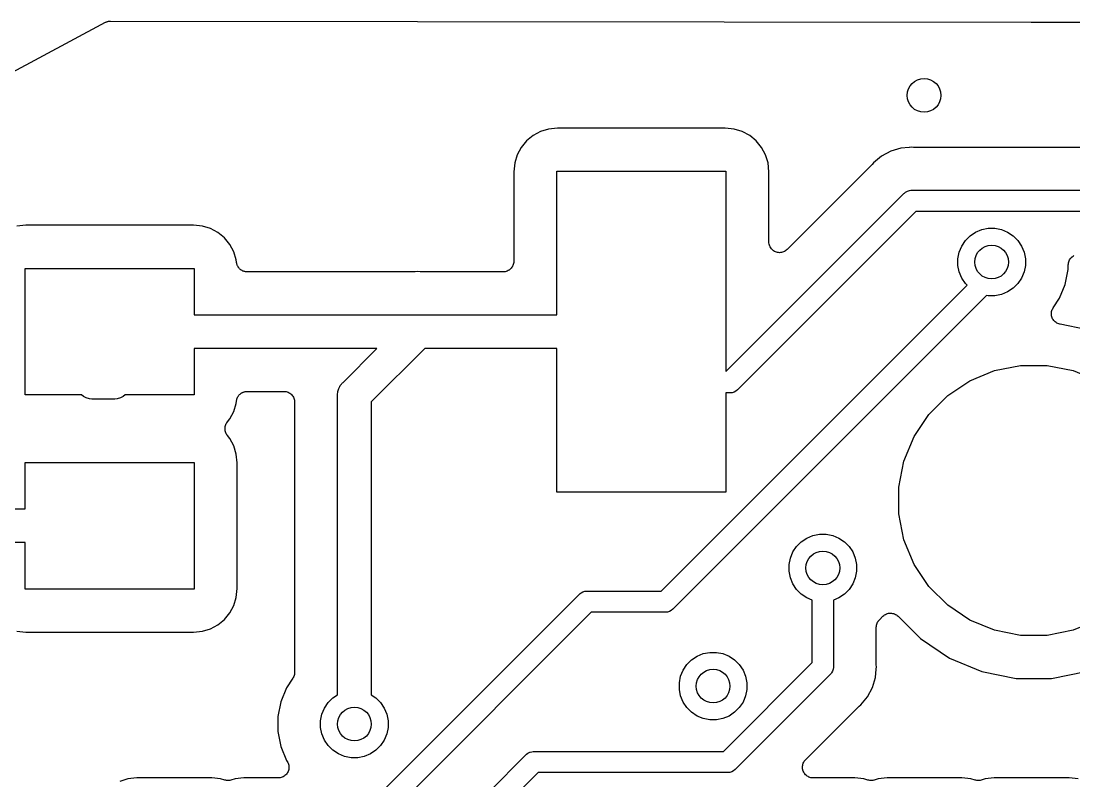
# Model space of a CAD drawing. Extents: x 4.98 to 6.83, y -5.59 to -3.87.
# Drawn here: x 5.4331 to 5.9242, y -4.2253 to -3.8708 of the extents above; entities that cross this region are included whole.
import ezdxf

# ---------------------------------------------------------------- set-up
doc = ezdxf.new("R2010")
doc.units = 0
doc.header["$MEASUREMENT"] = 0
doc.layers.add('BLACK', color=7, linetype='CONTINUOUS')

msp = doc.modelspace()

# ---------------------------------------------------------------- linework, layer by layer
at = {"layer": 'BLACK', "linetype": 'CONTINUOUS'}
for p, q in [((5.42708, -3.89584), (5.4724, -3.87144)), ((5.4724, -3.87144), (5.47246, -3.87141)), ((5.47246, -3.87141), (5.47267, -3.87133)), ((5.47267, -3.87133), (5.47287, -3.87122)), ((5.47287, -3.87122), (5.47312, -3.87115)), ((5.47312, -3.87115), (5.47337, -3.87105)), ((5.47337, -3.87105), (5.47359, -3.87101)), ((5.47359, -3.87101), (5.4738, -3.87094)), ((5.4738, -3.87094), (5.47407, -3.87092)), ((5.47407, -3.87092), (5.47432, -3.87087)), ((5.47432, -3.87087), (5.47455, -3.87087)), ((5.47455, -3.87087), (5.47477, -3.87085)), ((5.47477, -3.87085), (5.90424, -3.87138)), ((5.90424, -3.87138), (5.90431, -3.87138)), ((5.90431, -3.87138), (5.90433, -3.87138)), ((5.90433, -3.87138), (5.90551, -3.87138)), ((5.90551, -3.87138), (5.90552, -3.87138)), ((5.90552, -3.87138), (5.90552, -3.87138)), ((5.90552, -3.87138), (5.90675, -3.87138)), ((5.90675, -3.87138), (5.90678, -3.87138)), ((5.90678, -3.87138), (6.33611, -3.87085)), ((5.67191, -3.92424), (5.66886, -3.92673)), ((5.67538, -3.92238), (5.67191, -3.92424)), ((5.67915, -3.92123), (5.67538, -3.92238)), ((5.68332, -3.92082), (5.67915, -3.92123)), ((5.76157, -3.92082), (5.68332, -3.92082)), ((5.76573, -3.92123), (5.76157, -3.92082)), ((5.7695, -3.92238), (5.76573, -3.92123)), ((5.77298, -3.92424), (5.7695, -3.92238)), ((5.77602, -3.92673), (5.77298, -3.92424)), ((5.66886, -3.92673), (5.66636, -3.92978)), ((5.77852, -3.92978), (5.77602, -3.92673)), ((5.6645, -3.93325), (5.66336, -3.93702)), ((5.66636, -3.92978), (5.6645, -3.93325)), ((5.78038, -3.93325), (5.77852, -3.92978)), ((5.78152, -3.93702), (5.78038, -3.93325)), ((5.83451, -3.9339), (5.83072, -3.93702)), ((5.83884, -3.93159), (5.83451, -3.9339)), ((5.84354, -3.93016), (5.83884, -3.93159)), ((5.84744, -3.92978), (5.84354, -3.93016)), ((5.84745, -3.92978), (5.84744, -3.92978)), ((5.84843, -3.92968), (5.84745, -3.92978)), ((5.8494, -3.92978), (5.84843, -3.92968)), ((5.84962, -3.92978), (5.8494, -3.92978)), ((5.84982, -3.9298), (5.84962, -3.92978)), ((5.84989, -3.9298), (5.84982, -3.9298)), ((6.219, -3.9298), (5.84989, -3.9298)), ((5.66336, -3.93702), (5.66295, -3.94119)), ((5.78193, -3.94119), (5.78152, -3.93702)), ((5.82976, -3.93814), (5.79047, -3.97744)), ((5.8299, -3.93798), (5.82976, -3.93814)), ((5.83005, -3.93783), (5.8299, -3.93798)), ((5.83009, -3.93778), (5.83005, -3.93783)), ((5.83072, -3.93702), (5.83009, -3.93778)), ((5.66295, -3.94119), (5.66295, -3.98287)), ((5.68307, -4.00787), (5.68307, -3.94094)), ((5.68307, -3.94094), (5.76181, -3.94094)), ((5.76181, -3.94094), (5.76181, -4.03438)), ((5.78193, -3.9739), (5.78193, -3.94119)), ((5.76181, -4.03438), (5.84477, -3.95142)), ((5.84477, -3.95142), (5.84493, -3.95123)), ((5.84493, -3.95123), (5.84512, -3.95107)), ((5.84512, -3.95107), (5.84568, -3.95061)), ((5.84512, -3.95107), (5.84512, -3.95107)), ((5.84568, -3.95061), (5.84653, -3.95016)), ((5.84653, -3.95016), (5.84746, -3.94987)), ((5.84746, -3.94987), (5.84818, -3.9498)), ((5.84818, -3.9498), (5.84843, -3.94978)), ((5.84818, -3.9498), (5.84818, -3.9498)), ((5.84843, -3.94978), (5.84867, -3.9498)), ((5.84867, -3.9498), (6.22023, -3.9498)), ((5.85046, -3.95965), (5.76743, -4.04268)), ((6.21843, -3.95965), (5.85046, -3.95965)), ((5.43529, -3.9661), (5.43112, -3.96651)), ((5.51353, -3.9661), (5.43529, -3.9661)), ((5.5177, -3.96651), (5.51353, -3.9661)), ((5.52147, -3.96765), (5.5177, -3.96651)), ((5.52494, -3.96951), (5.52147, -3.96765)), ((5.87837, -3.96931), (5.88123, -3.96812)), ((5.88123, -3.96812), (5.88428, -3.96752)), ((5.88428, -3.96752), (5.88738, -3.96752)), ((5.88738, -3.96752), (5.89042, -3.96812)), ((5.89042, -3.96812), (5.89329, -3.96931)), ((5.52799, -3.97201), (5.52494, -3.96951)), ((5.53049, -3.97506), (5.52799, -3.97201)), ((5.87187, -3.97581), (5.87359, -3.97323)), ((5.87359, -3.97323), (5.87579, -3.97104)), ((5.87579, -3.97104), (5.87837, -3.96931)), ((5.89329, -3.96931), (5.89587, -3.97104)), ((5.89587, -3.97104), (5.89806, -3.97323)), ((5.89806, -3.97323), (5.89978, -3.97581)), ((5.53235, -3.97853), (5.53049, -3.97506)), ((5.78198, -3.97438), (5.78193, -3.9739)), ((5.78202, -3.97486), (5.78198, -3.97438)), ((5.78203, -3.97486), (5.78202, -3.97486)), ((5.78203, -3.97487), (5.78203, -3.97486)), ((5.78217, -3.97534), (5.78203, -3.97487)), ((5.7823, -3.97579), (5.78217, -3.97534)), ((5.78231, -3.9758), (5.7823, -3.97579)), ((5.78231, -3.97581), (5.78231, -3.9758)), ((5.78253, -3.97623), (5.78231, -3.97581)), ((5.78276, -3.97666), (5.78253, -3.97623)), ((5.78277, -3.97667), (5.78276, -3.97666)), ((5.78276, -3.97666), (5.78276, -3.97666)), ((5.78307, -3.97704), (5.78277, -3.97667)), ((5.78337, -3.97741), (5.78307, -3.97704)), ((5.78338, -3.97742), (5.78337, -3.97741)), ((5.78338, -3.97743), (5.78338, -3.97742)), ((5.78375, -3.97773), (5.78338, -3.97743)), ((5.78412, -3.97804), (5.78375, -3.97773)), ((5.78413, -3.97804), (5.78412, -3.97804)), ((5.78414, -3.97805), (5.78413, -3.97804)), ((5.78456, -3.97828), (5.78414, -3.97805)), ((5.78498, -3.97851), (5.78456, -3.97828)), ((5.78966, -3.9781), (5.78923, -3.97832)), ((5.78967, -3.97809), (5.78966, -3.97809)), ((5.78966, -3.97809), (5.78966, -3.9781)), ((5.79004, -3.97779), (5.78967, -3.97809)), ((5.79042, -3.97749), (5.79004, -3.97779)), ((5.79043, -3.97748), (5.79042, -3.97749)), ((5.79047, -3.97744), (5.79043, -3.97747)), ((5.79043, -3.97747), (5.79043, -3.97747)), ((5.79043, -3.97747), (5.79043, -3.97748)), ((5.87068, -3.97867), (5.87187, -3.97581)), ((5.89978, -3.97581), (5.90097, -3.97867)), ((5.53349, -3.9823), (5.53235, -3.97853)), ((5.5336, -3.98336), (5.53349, -3.9823)), ((5.66295, -3.98294), (5.6629, -3.98341)), ((5.66295, -3.98287), (5.66295, -3.98291)), ((5.66295, -3.98291), (5.66295, -3.98291)), ((5.66295, -3.98291), (5.66295, -3.98291)), ((5.66295, -3.98291), (5.66295, -3.98294)), ((5.78499, -3.97851), (5.78498, -3.97851)), ((5.78545, -3.97865), (5.78499, -3.97851)), ((5.78499, -3.97851), (5.78499, -3.97851)), ((5.78591, -3.9788), (5.78545, -3.97865)), ((5.78592, -3.9788), (5.78591, -3.9788)), ((5.78593, -3.9788), (5.78592, -3.9788)), ((5.7864, -3.97885), (5.78593, -3.9788)), ((5.78688, -3.9789), (5.7864, -3.97885)), ((5.78689, -3.9789), (5.78688, -3.9789)), ((5.7869, -3.9789), (5.78689, -3.9789)), ((5.78737, -3.97886), (5.7869, -3.9789)), ((5.78785, -3.97882), (5.78737, -3.97886)), ((5.78786, -3.97881), (5.78785, -3.97882)), ((5.78787, -3.97881), (5.78786, -3.97881)), ((5.78832, -3.97868), (5.78787, -3.97881)), ((5.78879, -3.97855), (5.78832, -3.97868)), ((5.7888, -3.97854), (5.78879, -3.97855)), ((5.78923, -3.97832), (5.7888, -3.97854)), ((5.7888, -3.97854), (5.7888, -3.97854)), ((5.87008, -3.98172), (5.87068, -3.97867)), ((5.87008, -3.98482), (5.87008, -3.98172)), ((5.90097, -3.97867), (5.90157, -3.98172)), ((5.90157, -3.98172), (5.90157, -3.98482)), ((5.92168, -3.98361), (5.92183, -3.98316)), ((5.92183, -3.98316), (5.92197, -3.98271)), ((5.92197, -3.98269), (5.92198, -3.98268)), ((5.92197, -3.98271), (5.92197, -3.98269)), ((5.92198, -3.98268), (5.92221, -3.98226)), ((5.92221, -3.98226), (5.92243, -3.98185)), ((5.92243, -3.98185), (5.92244, -3.98184)), ((5.92244, -3.98184), (5.92245, -3.98182)), ((5.92245, -3.98182), (5.92275, -3.98146)), ((5.92275, -3.98146), (5.92305, -3.9811)), ((5.92305, -3.9811), (5.92307, -3.98109)), ((5.92307, -3.98109), (5.92308, -3.98107)), ((5.92308, -3.98107), (5.92344, -3.98078)), ((5.92344, -3.98078), (5.92381, -3.98048)), ((5.92381, -3.98048), (5.92382, -3.98047)), ((5.92382, -3.98047), (5.92384, -3.98046)), ((5.92384, -3.98046), (5.92425, -3.98024)), ((5.43504, -4.04528), (5.43504, -3.98622)), ((5.43504, -3.98622), (5.51378, -3.98622)), ((5.51378, -3.98622), (5.51378, -4.00787)), ((5.53364, -3.98359), (5.5336, -3.98336)), ((5.53366, -3.98381), (5.53364, -3.98359)), ((5.53373, -3.98406), (5.53366, -3.98381)), ((5.53378, -3.98432), (5.53373, -3.98406)), ((5.53387, -3.98453), (5.53378, -3.98432)), ((5.53393, -3.98475), (5.53387, -3.98453)), ((5.53406, -3.98498), (5.53393, -3.98475)), ((5.53416, -3.98522), (5.53406, -3.98498)), ((5.53428, -3.98541), (5.53416, -3.98522)), ((5.53439, -3.98561), (5.53428, -3.98541)), ((5.53455, -3.98582), (5.53439, -3.98561)), ((5.5347, -3.98604), (5.53455, -3.98582)), ((5.53486, -3.9862), (5.5347, -3.98604)), ((5.535, -3.98637), (5.53486, -3.9862)), ((5.5352, -3.98654), (5.535, -3.98637)), ((5.53539, -3.98673), (5.5352, -3.98654)), ((5.53557, -3.98685), (5.53539, -3.98673)), ((5.53575, -3.987), (5.53557, -3.98685)), ((5.53598, -3.98713), (5.53575, -3.987)), ((5.53619, -3.98727), (5.53598, -3.98713)), ((5.5364, -3.98736), (5.53619, -3.98727)), ((5.5366, -3.98747), (5.5364, -3.98736)), ((5.53685, -3.98755), (5.5366, -3.98747)), ((5.53709, -3.98765), (5.53685, -3.98755)), ((5.53732, -3.9877), (5.53709, -3.98765)), ((5.53753, -3.98776), (5.53732, -3.9877)), ((5.53779, -3.98779), (5.53753, -3.98776)), ((5.53805, -3.98785), (5.53779, -3.98779)), ((5.53828, -3.98785), (5.53805, -3.98785)), ((5.5385, -3.98787), (5.53828, -3.98785)), ((5.53857, -3.98787), (5.5385, -3.98787)), ((5.6165, -3.98787), (5.53857, -3.98787)), ((5.61671, -3.98785), (5.6165, -3.98787)), ((5.61692, -3.98786), (5.61671, -3.98785)), ((5.61699, -3.98785), (5.61692, -3.98786)), ((5.61811, -3.98774), (5.61699, -3.98785)), ((5.61923, -3.98785), (5.61811, -3.98774)), ((5.61945, -3.98785), (5.61923, -3.98785)), ((5.61966, -3.98787), (5.61945, -3.98785)), ((5.61973, -3.98787), (5.61966, -3.98787)), ((5.65795, -3.98787), (5.61973, -3.98787)), ((5.65842, -3.98783), (5.65795, -3.98787)), ((5.65889, -3.98779), (5.65842, -3.98783)), ((5.6589, -3.98778), (5.65889, -3.98779)), ((5.65892, -3.98778), (5.6589, -3.98778)), ((5.65937, -3.98764), (5.65892, -3.98778)), ((5.65982, -3.98751), (5.65937, -3.98764)), ((5.65984, -3.9875), (5.65982, -3.98751)), ((5.65986, -3.9875), (5.65984, -3.9875)), ((5.66027, -3.98728), (5.65986, -3.9875)), ((5.66069, -3.98706), (5.66027, -3.98728)), ((5.6607, -3.98705), (5.66069, -3.98706)), ((5.66072, -3.98704), (5.6607, -3.98705)), ((5.66108, -3.98674), (5.66072, -3.98704)), ((5.66145, -3.98645), (5.66108, -3.98674)), ((5.66146, -3.98643), (5.66145, -3.98645)), ((5.66147, -3.98642), (5.66146, -3.98643)), ((5.66177, -3.98606), (5.66147, -3.98642)), ((5.66208, -3.9857), (5.66177, -3.98606)), ((5.6621, -3.98567), (5.66208, -3.98568)), ((5.66208, -3.98568), (5.66208, -3.9857)), ((5.66232, -3.98525), (5.6621, -3.98567)), ((5.66255, -3.98484), (5.66232, -3.98525)), ((5.66256, -3.98481), (5.66255, -3.98483)), ((5.66255, -3.98483), (5.66255, -3.98484)), ((5.6627, -3.98436), (5.66256, -3.98481)), ((5.66284, -3.98391), (5.6627, -3.98436)), ((5.66285, -3.98388), (5.66284, -3.9839)), ((5.66284, -3.9839), (5.66284, -3.98391)), ((5.6629, -3.98341), (5.66285, -3.98388)), ((5.87068, -3.98786), (5.87008, -3.98482)), ((5.87187, -3.99073), (5.87068, -3.98786)), ((5.90097, -3.98786), (5.89978, -3.99073)), ((5.90157, -3.98482), (5.90097, -3.98786)), ((5.9202, -3.99369), (5.92157, -3.98679)), ((5.92157, -3.98465), (5.92158, -3.98461)), ((5.92158, -3.98461), (5.92157, -3.98461)), ((5.92157, -3.98461), (5.92158, -3.98461)), ((5.92157, -3.98679), (5.92157, -3.98465)), ((5.92158, -3.98458), (5.92163, -3.98411)), ((5.92158, -3.98461), (5.92158, -3.98458)), ((5.92163, -3.98411), (5.92168, -3.98364)), ((5.92168, -3.98362), (5.92168, -3.98361)), ((5.92168, -3.98364), (5.92168, -3.98362)), ((5.87359, -3.99331), (5.87187, -3.99073)), ((5.89978, -3.99073), (5.89806, -3.99331)), ((5.73162, -4.13681), (5.87436, -3.99407)), ((5.87436, -3.99407), (5.87359, -3.99331)), ((5.89329, -3.99722), (5.89042, -3.99841)), ((5.89587, -3.9955), (5.89329, -3.99722)), ((5.89806, -3.99331), (5.89587, -3.9955)), ((5.91751, -4.0002), (5.9202, -3.99369)), ((5.88349, -3.99886), (5.73731, -4.14504)), ((5.88428, -3.99902), (5.88349, -3.99886)), ((5.88738, -3.99902), (5.88428, -3.99902)), ((5.89042, -3.99841), (5.88738, -3.99902)), ((5.91455, -4.00462), (5.91751, -4.0002)), ((5.91371, -4.00736), (5.91376, -4.00688)), ((5.91371, -4.00737), (5.91371, -4.00736)), ((5.91371, -4.00738), (5.91371, -4.00737)), ((5.91376, -4.00786), (5.91371, -4.00738)), ((5.91376, -4.00688), (5.91381, -4.00641)), ((5.91381, -4.00639), (5.91396, -4.00593)), ((5.91381, -4.0064), (5.91381, -4.00639)), ((5.91381, -4.00641), (5.91381, -4.0064)), ((5.91396, -4.00593), (5.91409, -4.00548)), ((5.91409, -4.00548), (5.9141, -4.00547)), ((5.9141, -4.00546), (5.91433, -4.00503)), ((5.9141, -4.00547), (5.9141, -4.00546)), ((5.91433, -4.00503), (5.91455, -4.00462)), ((5.51378, -4.00787), (5.61772, -4.00787)), ((5.61772, -4.00787), (5.61811, -4.00784)), ((5.61811, -4.00784), (5.6185, -4.00787)), ((5.6185, -4.00787), (5.68307, -4.00787)), ((5.9138, -4.00833), (5.91376, -4.00786)), ((5.9138, -4.00834), (5.9138, -4.00833)), ((5.9138, -4.00836), (5.9138, -4.00834)), ((5.91394, -4.00881), (5.9138, -4.00836)), ((5.91407, -4.00927), (5.91394, -4.00881)), ((5.91408, -4.00928), (5.91407, -4.00927)), ((5.91408, -4.00929), (5.91408, -4.00928)), ((5.9143, -4.00971), (5.91408, -4.00929)), ((5.91452, -4.01013), (5.9143, -4.00971)), ((5.91453, -4.01014), (5.91452, -4.01013)), ((5.91454, -4.01015), (5.91453, -4.01014)), ((5.91484, -4.01052), (5.91454, -4.01015)), ((5.91514, -4.01089), (5.91484, -4.01052)), ((5.91515, -4.0109), (5.91514, -4.01089)), ((5.91515, -4.01091), (5.91515, -4.0109)), ((5.91552, -4.01121), (5.91515, -4.01091)), ((5.91588, -4.01152), (5.91552, -4.01121)), ((5.91589, -4.01153), (5.91588, -4.01152)), ((5.9159, -4.01154), (5.91589, -4.01153)), ((5.91632, -4.01176), (5.9159, -4.01154)), ((5.91674, -4.01199), (5.91632, -4.01176)), ((5.91675, -4.012), (5.91674, -4.01199)), ((5.91676, -4.012), (5.91675, -4.012)), ((5.91721, -4.01214), (5.91676, -4.012)), ((5.91767, -4.01229), (5.91721, -4.01214)), ((5.91769, -4.01229), (5.91767, -4.01229)), ((5.91774, -4.0123), (5.91769, -4.01229)), ((5.91769, -4.01229), (5.91769, -4.01229)), ((5.91769, -4.01229), (5.91769, -4.01229)), ((5.92972, -4.01469), (5.91774, -4.0123)), ((5.5991, -4.02362), (5.51378, -4.02362)), ((5.51378, -4.02362), (5.51378, -4.04528)), ((5.58329, -4.03943), (5.5991, -4.02362)), ((5.62137, -4.02362), (5.59646, -4.04854)), ((5.68307, -4.02362), (5.62137, -4.02362)), ((5.68307, -4.09055), (5.68307, -4.02362)), ((5.88714, -4.03392), (5.89931, -4.0315)), ((5.89931, -4.0315), (5.91172, -4.0315)), ((5.91172, -4.0315), (5.92389, -4.03392)), ((5.87567, -4.03867), (5.88714, -4.03392)), ((5.92389, -4.03392), (5.93535, -4.03867)), ((5.58127, -4.04225), (5.58172, -4.04141)), ((5.58172, -4.04141), (5.582, -4.04088)), ((5.582, -4.04088), (5.58256, -4.04021)), ((5.58256, -4.04021), (5.58274, -4.03998)), ((5.58274, -4.03998), (5.58299, -4.03968)), ((5.58274, -4.03998), (5.58274, -4.03998)), ((5.58299, -4.03968), (5.58329, -4.03943)), ((5.86536, -4.04556), (5.87567, -4.03867)), ((5.46132, -4.04528), (5.43504, -4.04528)), ((5.46214, -4.04595), (5.46132, -4.04528)), ((5.46351, -4.04668), (5.46214, -4.04595)), ((5.46499, -4.04713), (5.46351, -4.04668)), ((5.47941, -4.04668), (5.47792, -4.04713)), ((5.48077, -4.04595), (5.47941, -4.04668)), ((5.48159, -4.04528), (5.48077, -4.04595)), ((5.51378, -4.04528), (5.48159, -4.04528)), ((5.53381, -4.04711), (5.53389, -4.0469)), ((5.53389, -4.0469), (5.53396, -4.04668)), ((5.53396, -4.04668), (5.53409, -4.04645)), ((5.53409, -4.04645), (5.53419, -4.04621)), ((5.53419, -4.04621), (5.53432, -4.04602)), ((5.53432, -4.04602), (5.53443, -4.04583)), ((5.53443, -4.04583), (5.53459, -4.04562)), ((5.53459, -4.04562), (5.53474, -4.04541)), ((5.53474, -4.04541), (5.5349, -4.04525)), ((5.5349, -4.04525), (5.53505, -4.04507)), ((5.53505, -4.04507), (5.53525, -4.04491)), ((5.53525, -4.04491), (5.53544, -4.04472)), ((5.53544, -4.04472), (5.53563, -4.0446)), ((5.53563, -4.0446), (5.5358, -4.04446)), ((5.5358, -4.04446), (5.53604, -4.04433)), ((5.53604, -4.04433), (5.53626, -4.04419)), ((5.53626, -4.04419), (5.53647, -4.04411)), ((5.53647, -4.04411), (5.53667, -4.044)), ((5.53667, -4.044), (5.53692, -4.04392)), ((5.53692, -4.04392), (5.53716, -4.04382)), ((5.53716, -4.04382), (5.53738, -4.04378)), ((5.53738, -4.04378), (5.5376, -4.04372)), ((5.5376, -4.04372), (5.53786, -4.04369)), ((5.53786, -4.04369), (5.53812, -4.04364)), ((5.53812, -4.04364), (5.53835, -4.04364)), ((5.53835, -4.04364), (5.53857, -4.04362)), ((5.53857, -4.04362), (5.55571, -4.04362)), ((5.55571, -4.04362), (5.55574, -4.04362)), ((5.55574, -4.04362), (5.55574, -4.04362)), ((5.55574, -4.04362), (5.55574, -4.04362)), ((5.55574, -4.04362), (5.55578, -4.04362)), ((5.55578, -4.04362), (5.55625, -4.04368)), ((5.55625, -4.04368), (5.55671, -4.04372)), ((5.55671, -4.04372), (5.55673, -4.04373)), ((5.55673, -4.04373), (5.55675, -4.04373)), ((5.55675, -4.04373), (5.5572, -4.04387)), ((5.5572, -4.04387), (5.55765, -4.04401)), ((5.55765, -4.04401), (5.55766, -4.04402)), ((5.55766, -4.04402), (5.55768, -4.04403)), ((5.55768, -4.04403), (5.55809, -4.04425)), ((5.55809, -4.04425), (5.5585, -4.04448)), ((5.5585, -4.04448), (5.55852, -4.04449)), ((5.55852, -4.04449), (5.55853, -4.0445)), ((5.55853, -4.0445), (5.55889, -4.0448)), ((5.55889, -4.0448), (5.55926, -4.0451)), ((5.55926, -4.0451), (5.55927, -4.04511)), ((5.55927, -4.04511), (5.55928, -4.04512)), ((5.55928, -4.04512), (5.55958, -4.04549)), ((5.55958, -4.04549), (5.55987, -4.04586)), ((5.55987, -4.04586), (5.55988, -4.04587)), ((5.55988, -4.04587), (5.55989, -4.04588)), ((5.55989, -4.04588), (5.56011, -4.0463)), ((5.56011, -4.0463), (5.56033, -4.04672)), ((5.56033, -4.04672), (5.56034, -4.04673)), ((5.56034, -4.04673), (5.56034, -4.04675)), ((5.56034, -4.04675), (5.56048, -4.0472)), ((5.58067, -4.04528), (5.58082, -4.04373)), ((5.58071, -4.04566), (5.58067, -4.04528)), ((5.58071, -4.18514), (5.58071, -4.04566)), ((5.58082, -4.04373), (5.58127, -4.04225)), ((5.76354, -4.04429), (5.76181, -4.04429)), ((5.76181, -4.04429), (5.76181, -4.09055)), ((5.76378, -4.04432), (5.76354, -4.04429)), ((5.76402, -4.04429), (5.76378, -4.04432)), ((5.76474, -4.04422), (5.76402, -4.04429)), ((5.76402, -4.04429), (5.76402, -4.04429)), ((5.76567, -4.04394), (5.76474, -4.04422)), ((5.76653, -4.04348), (5.76567, -4.04394)), ((5.76728, -4.04287), (5.76653, -4.04348)), ((5.76743, -4.04268), (5.76728, -4.04287)), ((5.85658, -4.05433), (5.86536, -4.04556)), ((5.46615, -4.04724), (5.46499, -4.04713)), ((5.47676, -4.04724), (5.46615, -4.04724)), ((5.47792, -4.04713), (5.47676, -4.04724)), ((5.53235, -4.05297), (5.53349, -4.0492)), ((5.53349, -4.0492), (5.5336, -4.04813)), ((5.5336, -4.04806), (5.53365, -4.04784)), ((5.5336, -4.04813), (5.5336, -4.04806)), ((5.53365, -4.04784), (5.53367, -4.04762)), ((5.53367, -4.04762), (5.53375, -4.04737)), ((5.53375, -4.04737), (5.53381, -4.04711)), ((5.56048, -4.0472), (5.56061, -4.04765)), ((5.56061, -4.04765), (5.56062, -4.04767)), ((5.56062, -4.04767), (5.56062, -4.04769)), ((5.56062, -4.04769), (5.56066, -4.04815)), ((5.56066, -4.04815), (5.56071, -4.04862)), ((5.56071, -4.04862), (5.56071, -4.17467)), ((5.59646, -4.04854), (5.59646, -4.18514)), ((5.52933, -4.05785), (5.53049, -4.05644)), ((5.53049, -4.05644), (5.53235, -4.05297)), ((5.84969, -4.06465), (5.85658, -4.05433)), ((5.52822, -4.06052), (5.52823, -4.0605)), ((5.52822, -4.06099), (5.52822, -4.06052)), ((5.52822, -4.06146), (5.52822, -4.06099)), ((5.52822, -4.06148), (5.52822, -4.06146)), ((5.52822, -4.0615), (5.52822, -4.06148)), ((5.52831, -4.06196), (5.52822, -4.0615)), ((5.52823, -4.06048), (5.52832, -4.06003)), ((5.52823, -4.0605), (5.52823, -4.06048)), ((5.52832, -4.06003), (5.52841, -4.05956)), ((5.52841, -4.05956), (5.52842, -4.05955)), ((5.52842, -4.05955), (5.52843, -4.05953)), ((5.52843, -4.05953), (5.52861, -4.0591)), ((5.52861, -4.0591), (5.52879, -4.05866)), ((5.52879, -4.05866), (5.5288, -4.05865)), ((5.5288, -4.05865), (5.52881, -4.05863)), ((5.52881, -4.05863), (5.52907, -4.05824)), ((5.52907, -4.05824), (5.52933, -4.05785)), ((5.52839, -4.06242), (5.52831, -4.06196)), ((5.5284, -4.06243), (5.52839, -4.06242)), ((5.52841, -4.06245), (5.5284, -4.06243)), ((5.52858, -4.06289), (5.52841, -4.06245)), ((5.52876, -4.06332), (5.52858, -4.06289)), ((5.52877, -4.06334), (5.52876, -4.06332)), ((5.52877, -4.06336), (5.52877, -4.06334)), ((5.52903, -4.06375), (5.52877, -4.06336)), ((5.52929, -4.06414), (5.52903, -4.06375)), ((5.52931, -4.06417), (5.52929, -4.06414)), ((5.52933, -4.0642), (5.52931, -4.06417)), ((5.52931, -4.06417), (5.52931, -4.06417)), ((5.52931, -4.06417), (5.52931, -4.06417)), ((5.53049, -4.06561), (5.52933, -4.0642)), ((5.53235, -4.06908), (5.53049, -4.06561)), ((5.84494, -4.07611), (5.84969, -4.06465)), ((5.53349, -4.07285), (5.53235, -4.06908)), ((5.5339, -4.07702), (5.53349, -4.07285)), ((5.84252, -4.08828), (5.84494, -4.07611)), ((5.43504, -4.09843), (5.43504, -4.07677)), ((5.43504, -4.07677), (5.51378, -4.07677)), ((5.51378, -4.07677), (5.51378, -4.13583)), ((5.5339, -4.13558), (5.5339, -4.07702)), ((5.76181, -4.09055), (5.68307, -4.09055)), ((5.84252, -4.10069), (5.84252, -4.08828)), ((5.42413, -4.09843), (5.43504, -4.09843)), ((5.84494, -4.11286), (5.84252, -4.10069)), ((5.79963, -4.11203), (5.80249, -4.11084)), ((5.80249, -4.11084), (5.80554, -4.11024)), ((5.80554, -4.11024), (5.80864, -4.11024)), ((5.80864, -4.11024), (5.81168, -4.11084)), ((5.81168, -4.11084), (5.81455, -4.11203)), ((5.43504, -4.11417), (5.42125, -4.11417)), ((5.43504, -4.13583), (5.43504, -4.11417)), ((5.79485, -4.11595), (5.79705, -4.11375)), ((5.79705, -4.11375), (5.79963, -4.11203)), ((5.81455, -4.11203), (5.81713, -4.11375)), ((5.81713, -4.11375), (5.81932, -4.11595)), ((5.84969, -4.12433), (5.84494, -4.11286)), ((5.79194, -4.12139), (5.79313, -4.11852)), ((5.79313, -4.11852), (5.79485, -4.11595)), ((5.81932, -4.11595), (5.82104, -4.11852)), ((5.82104, -4.11852), (5.82223, -4.12139)), ((5.79134, -4.12443), (5.79194, -4.12139)), ((5.79134, -4.12754), (5.79134, -4.12443)), ((5.82223, -4.12139), (5.82283, -4.12443)), ((5.82283, -4.12443), (5.82283, -4.12754)), ((5.85658, -4.13464), (5.84969, -4.12433)), ((5.79194, -4.13058), (5.79134, -4.12754)), ((5.82283, -4.12754), (5.82223, -4.13058)), ((5.79313, -4.13344), (5.79194, -4.13058)), ((5.79485, -4.13602), (5.79313, -4.13344)), ((5.82104, -4.13344), (5.81932, -4.13602)), ((5.82223, -4.13058), (5.82104, -4.13344)), ((5.86536, -4.14342), (5.85658, -4.13464)), ((5.51378, -4.13583), (5.43504, -4.13583)), ((5.53235, -4.14352), (5.53349, -4.13975)), ((5.53349, -4.13975), (5.5339, -4.13558)), ((5.60122, -4.2306), (5.6934, -4.13842)), ((5.6934, -4.13842), (5.69355, -4.13824)), ((5.69355, -4.13824), (5.69395, -4.13791)), ((5.69395, -4.13791), (5.6943, -4.13762)), ((5.6943, -4.13762), (5.69515, -4.13716)), ((5.69515, -4.13716), (5.69519, -4.13715)), ((5.69519, -4.13715), (5.69608, -4.13688)), ((5.69608, -4.13688), (5.69681, -4.13681)), ((5.69681, -4.13681), (5.69705, -4.13679)), ((5.69681, -4.13681), (5.69681, -4.13681)), ((5.69705, -4.13679), (5.69729, -4.13681)), ((5.69729, -4.13681), (5.73162, -4.13681)), ((5.79705, -4.13822), (5.79485, -4.13602)), ((5.79963, -4.13994), (5.79705, -4.13822)), ((5.80217, -4.14099), (5.79963, -4.13994)), ((5.81455, -4.13994), (5.81201, -4.14099)), ((5.81713, -4.13822), (5.81455, -4.13994)), ((5.81932, -4.13602), (5.81713, -4.13822)), ((5.53049, -4.14699), (5.53235, -4.14352)), ((5.73716, -4.14523), (5.73641, -4.14584)), ((5.73731, -4.14504), (5.73716, -4.14523)), ((5.80217, -4.17013), (5.80217, -4.14099)), ((5.81201, -4.14099), (5.81201, -4.17192)), ((5.87567, -4.15031), (5.86536, -4.14342)), ((5.52494, -4.15254), (5.52799, -4.15004)), ((5.52799, -4.15004), (5.53049, -4.14699)), ((5.69909, -4.14665), (5.60945, -4.23629)), ((5.73342, -4.14665), (5.69909, -4.14665)), ((5.73366, -4.14668), (5.73342, -4.14665)), ((5.7339, -4.14665), (5.73366, -4.14668)), ((5.73463, -4.14658), (5.7339, -4.14665)), ((5.7339, -4.14665), (5.7339, -4.14665)), ((5.73555, -4.1463), (5.73463, -4.14658)), ((5.73641, -4.14584), (5.73555, -4.1463)), ((5.83318, -4.15051), (5.83347, -4.15015)), ((5.83347, -4.15015), (5.83511, -4.14852)), ((5.83511, -4.14852), (5.83513, -4.1485)), ((5.83513, -4.1485), (5.83515, -4.14847)), ((5.83513, -4.1485), (5.83513, -4.1485)), ((5.83513, -4.1485), (5.83513, -4.1485)), ((5.83515, -4.14847), (5.83552, -4.14818)), ((5.83552, -4.14818), (5.83589, -4.14788)), ((5.83589, -4.14788), (5.8359, -4.14787)), ((5.8359, -4.14787), (5.83592, -4.14786)), ((5.83592, -4.14786), (5.83634, -4.14765)), ((5.83634, -4.14765), (5.83675, -4.14743)), ((5.83675, -4.14743), (5.83677, -4.14742)), ((5.83677, -4.14742), (5.83678, -4.14741)), ((5.83678, -4.14741), (5.83724, -4.14728)), ((5.83724, -4.14728), (5.83769, -4.14715)), ((5.83769, -4.14715), (5.8377, -4.14715)), ((5.8377, -4.14715), (5.83772, -4.14714)), ((5.83772, -4.14714), (5.83819, -4.1471)), ((5.83819, -4.1471), (5.83866, -4.14706)), ((5.83866, -4.14706), (5.83868, -4.14706)), ((5.83868, -4.14706), (5.83869, -4.14706)), ((5.83869, -4.14706), (5.83916, -4.14711)), ((5.83916, -4.14711), (5.83963, -4.14716)), ((5.83963, -4.14716), (5.83965, -4.14716)), ((5.83965, -4.14716), (5.83966, -4.14716)), ((5.83966, -4.14716), (5.84011, -4.1473)), ((5.84011, -4.1473), (5.84056, -4.14744)), ((5.84056, -4.14744), (5.84058, -4.14745)), ((5.84058, -4.14745), (5.84059, -4.14745)), ((5.84059, -4.14745), (5.84101, -4.14768)), ((5.84101, -4.14768), (5.84142, -4.1479)), ((5.84142, -4.1479), (5.84144, -4.14791)), ((5.84144, -4.14791), (5.84145, -4.14792)), ((5.84145, -4.14792), (5.84181, -4.14822)), ((5.84181, -4.14822), (5.84218, -4.14852)), ((5.84218, -4.14852), (5.85261, -4.15895)), ((5.5177, -4.15554), (5.52147, -4.15439)), ((5.52147, -4.15439), (5.52494, -4.15254)), ((5.83201, -4.15362), (5.83206, -4.15316)), ((5.83201, -4.15367), (5.83201, -4.15362)), ((5.83201, -4.15369), (5.83201, -4.15367)), ((5.83201, -4.15367), (5.83201, -4.15367)), ((5.83201, -4.15367), (5.83201, -4.15367)), ((5.83201, -4.1707), (5.83201, -4.15369)), ((5.83206, -4.15316), (5.83211, -4.1527)), ((5.83211, -4.15268), (5.83212, -4.15265)), ((5.83211, -4.1527), (5.83211, -4.15268)), ((5.83212, -4.15265), (5.83226, -4.15221)), ((5.83226, -4.15221), (5.83239, -4.15177)), ((5.83239, -4.15177), (5.8324, -4.15174)), ((5.8324, -4.15174), (5.83241, -4.15172)), ((5.83241, -4.15172), (5.83264, -4.15131)), ((5.83264, -4.15131), (5.83285, -4.15091)), ((5.83285, -4.15091), (5.83287, -4.15089)), ((5.83287, -4.15089), (5.83288, -4.15086)), ((5.83288, -4.15086), (5.83318, -4.15051)), ((5.88714, -4.15506), (5.87567, -4.15031)), ((5.89931, -4.15748), (5.88714, -4.15506)), ((5.92389, -4.15506), (5.91172, -4.15748)), ((5.93535, -4.15031), (5.92389, -4.15506)), ((5.43112, -4.15554), (5.43529, -4.15595)), ((5.43529, -4.15595), (5.51353, -4.15595)), ((5.51353, -4.15595), (5.5177, -4.15554)), ((5.85261, -4.15895), (5.8662, -4.16803)), ((5.91172, -4.15748), (5.89931, -4.15748)), ((5.74367, -4.17106), (5.74587, -4.16887)), ((5.74587, -4.16887), (5.74845, -4.16715)), ((5.74845, -4.16715), (5.75131, -4.16596)), ((5.75131, -4.16596), (5.75435, -4.16535)), ((5.75435, -4.16535), (5.75746, -4.16535)), ((5.75746, -4.16535), (5.7605, -4.16596)), ((5.7605, -4.16596), (5.76337, -4.16715)), ((5.76337, -4.16715), (5.76594, -4.16887)), ((5.76594, -4.16887), (5.76814, -4.17106)), ((5.8662, -4.16803), (5.8813, -4.17429)), ((5.56071, -4.17474), (5.56066, -4.1752)), ((5.56071, -4.17467), (5.56071, -4.17469)), ((5.56071, -4.17469), (5.56071, -4.17469)), ((5.56071, -4.17469), (5.56071, -4.17469)), ((5.56071, -4.17469), (5.56071, -4.17474)), ((5.74076, -4.17651), (5.74195, -4.17364)), ((5.74195, -4.17364), (5.74367, -4.17106)), ((5.76068, -4.21161), (5.80217, -4.17013)), ((5.76814, -4.17106), (5.76986, -4.17364)), ((5.76986, -4.17364), (5.77105, -4.17651)), ((5.81166, -4.17406), (5.8112, -4.17491)), ((5.81178, -4.17363), (5.81166, -4.17406)), ((5.81194, -4.17313), (5.81178, -4.17363)), ((5.81201, -4.17241), (5.81194, -4.17313)), ((5.81201, -4.17192), (5.81203, -4.17217)), ((5.81203, -4.17217), (5.81201, -4.17241)), ((5.81201, -4.17241), (5.81201, -4.17241)), ((5.83165, -4.17705), (5.83203, -4.17315)), ((5.83203, -4.17091), (5.83201, -4.1707)), ((5.83203, -4.17112), (5.83203, -4.17091)), ((5.83203, -4.17119), (5.83203, -4.17112)), ((5.83213, -4.17217), (5.83203, -4.17119)), ((5.83203, -4.17314), (5.83213, -4.17217)), ((5.83203, -4.17315), (5.83203, -4.17314)), ((5.8813, -4.17429), (5.89734, -4.17748)), ((5.91369, -4.17748), (5.92972, -4.17429)), ((5.55987, -4.17745), (5.5569, -4.18189)), ((5.56008, -4.17705), (5.55987, -4.17745)), ((5.5603, -4.17664), (5.56008, -4.17705)), ((5.56031, -4.17662), (5.5603, -4.17664)), ((5.56033, -4.17659), (5.56031, -4.17662)), ((5.56046, -4.17615), (5.56033, -4.17659)), ((5.5606, -4.17571), (5.56046, -4.17615)), ((5.56061, -4.17566), (5.5606, -4.17568)), ((5.5606, -4.17568), (5.5606, -4.17571)), ((5.56066, -4.1752), (5.56061, -4.17566)), ((5.74016, -4.17955), (5.74076, -4.17651)), ((5.74016, -4.18265), (5.74016, -4.17955)), ((5.8104, -4.17582), (5.76637, -4.21984)), ((5.77105, -4.17651), (5.77165, -4.17955)), ((5.77165, -4.17955), (5.77165, -4.18265)), ((5.81058, -4.17566), (5.8104, -4.17582)), ((5.811, -4.17515), (5.81058, -4.17566)), ((5.8112, -4.17491), (5.811, -4.17515)), ((5.83022, -4.18175), (5.83165, -4.17705)), ((5.89734, -4.17748), (5.91369, -4.17748)), ((5.5569, -4.18189), (5.55421, -4.18839)), ((5.74076, -4.1857), (5.74016, -4.18265)), ((5.77165, -4.18265), (5.77105, -4.1857)), ((5.82791, -4.18608), (5.83022, -4.18175)), ((5.55421, -4.18839), (5.55283, -4.1953)), ((5.57463, -4.19136), (5.57635, -4.18878)), ((5.57635, -4.18878), (5.57854, -4.18659)), ((5.57854, -4.18659), (5.58071, -4.18514)), ((5.59646, -4.18514), (5.59862, -4.18659)), ((5.59862, -4.18659), (5.60081, -4.18878)), ((5.60081, -4.18878), (5.60254, -4.19136)), ((5.74195, -4.18856), (5.74076, -4.1857)), ((5.74367, -4.19114), (5.74195, -4.18856)), ((5.76986, -4.18856), (5.76814, -4.19114)), ((5.77105, -4.1857), (5.76986, -4.18856)), ((5.82479, -4.18987), (5.82791, -4.18608)), ((5.57283, -4.19727), (5.57344, -4.19423)), ((5.57344, -4.19423), (5.57463, -4.19136)), ((5.60254, -4.19136), (5.60373, -4.19423)), ((5.60373, -4.19423), (5.60433, -4.19727)), ((5.74587, -4.19333), (5.74367, -4.19114)), ((5.74845, -4.19506), (5.74587, -4.19333)), ((5.76594, -4.19333), (5.76337, -4.19506)), ((5.76814, -4.19114), (5.76594, -4.19333)), ((5.79906, -4.21544), (5.82367, -4.19083)), ((5.82367, -4.19083), (5.82372, -4.19078)), ((5.82372, -4.19078), (5.82388, -4.19065)), ((5.82388, -4.19065), (5.82403, -4.1905)), ((5.82403, -4.1905), (5.82479, -4.18987)), ((5.55283, -4.1953), (5.55283, -4.20234)), ((5.57283, -4.20037), (5.57283, -4.19727)), ((5.60433, -4.19727), (5.60433, -4.20037)), ((5.75131, -4.19625), (5.74845, -4.19506)), ((5.75435, -4.19685), (5.75131, -4.19625)), ((5.75746, -4.19685), (5.75435, -4.19685)), ((5.7605, -4.19625), (5.75746, -4.19685)), ((5.76337, -4.19506), (5.7605, -4.19625)), ((5.55283, -4.20234), (5.55421, -4.20925)), ((5.57344, -4.20341), (5.57283, -4.20037)), ((5.57463, -4.20628), (5.57344, -4.20341)), ((5.60373, -4.20341), (5.60254, -4.20628)), ((5.60433, -4.20037), (5.60373, -4.20341)), ((5.57635, -4.20886), (5.57463, -4.20628)), ((5.57854, -4.21105), (5.57635, -4.20886)), ((5.60081, -4.20886), (5.59862, -4.21105)), ((5.60254, -4.20628), (5.60081, -4.20886)), ((5.55421, -4.20925), (5.5569, -4.21575)), ((5.58112, -4.21277), (5.57854, -4.21105)), ((5.58399, -4.21396), (5.58112, -4.21277)), ((5.58703, -4.21457), (5.58399, -4.21396)), ((5.59318, -4.21396), (5.59013, -4.21457)), ((5.59604, -4.21277), (5.59318, -4.21396)), ((5.59862, -4.21105), (5.59604, -4.21277)), ((5.65122, -4.2306), (5.66859, -4.21323)), ((5.66859, -4.21323), (5.66875, -4.21304)), ((5.66875, -4.21304), (5.66893, -4.21289)), ((5.66893, -4.21288), (5.6695, -4.21242)), ((5.66893, -4.21289), (5.66893, -4.21288)), ((5.6695, -4.21242), (5.67035, -4.21197)), ((5.67035, -4.21197), (5.6706, -4.21189)), ((5.6706, -4.21189), (5.67128, -4.21169)), ((5.67128, -4.21169), (5.672, -4.21161)), ((5.672, -4.21161), (5.67224, -4.21159)), ((5.672, -4.21161), (5.672, -4.21161)), ((5.67224, -4.21159), (5.67249, -4.21161)), ((5.67249, -4.21161), (5.76068, -4.21161)), ((5.5569, -4.21575), (5.5572, -4.2162)), ((5.5572, -4.2162), (5.55723, -4.21623)), ((5.55723, -4.21623), (5.55723, -4.21624)), ((5.55723, -4.21624), (5.55723, -4.21624)), ((5.55723, -4.21624), (5.55724, -4.21625)), ((5.55724, -4.21625), (5.55746, -4.21668)), ((5.55746, -4.21668), (5.55768, -4.2171)), ((5.55768, -4.2171), (5.55768, -4.21711)), ((5.55768, -4.21711), (5.55769, -4.21712)), ((5.55769, -4.21712), (5.55782, -4.21758)), ((5.55782, -4.21758), (5.55795, -4.21804)), ((5.55795, -4.21804), (5.55795, -4.21805)), ((5.55795, -4.21805), (5.55796, -4.21806)), ((5.55796, -4.21806), (5.558, -4.21854)), ((5.558, -4.21854), (5.55804, -4.21901)), ((5.59013, -4.21457), (5.58703, -4.21457)), ((5.79759, -4.21894), (5.79764, -4.21846)), ((5.79759, -4.21895), (5.79759, -4.21894)), ((5.79759, -4.21896), (5.79759, -4.21895)), ((5.79764, -4.21942), (5.79759, -4.21896)), ((5.79764, -4.21846), (5.79769, -4.21799)), ((5.79769, -4.21798), (5.7977, -4.21797)), ((5.79769, -4.21799), (5.79769, -4.21798)), ((5.7977, -4.21797), (5.79784, -4.2175)), ((5.79784, -4.2175), (5.79798, -4.21705)), ((5.79798, -4.21704), (5.79822, -4.21661)), ((5.79798, -4.21705), (5.79798, -4.21704)), ((5.79798, -4.21704), (5.79798, -4.21704)), ((5.79822, -4.21661), (5.79844, -4.21619)), ((5.79844, -4.21619), (5.79845, -4.21618)), ((5.79844, -4.21619), (5.79844, -4.21619)), ((5.79845, -4.21618), (5.79876, -4.21581)), ((5.79876, -4.21581), (5.79906, -4.21544)), ((5.55399, -4.22388), (5.55351, -4.22393)), ((5.554, -4.22388), (5.55399, -4.22388)), ((5.55401, -4.22388), (5.554, -4.22388)), ((5.55446, -4.22374), (5.55401, -4.22388)), ((5.55493, -4.2236), (5.55446, -4.22374)), ((5.55494, -4.2236), (5.55493, -4.2236)), ((5.55495, -4.2236), (5.55494, -4.2236)), ((5.55537, -4.22337), (5.55495, -4.2236)), ((5.55579, -4.22315), (5.55537, -4.22337)), ((5.5558, -4.22314), (5.55579, -4.22315)), ((5.55581, -4.22314), (5.5558, -4.22314)), ((5.55618, -4.22284), (5.55581, -4.22314)), ((5.55655, -4.22254), (5.55618, -4.22284)), ((5.55656, -4.22253), (5.55655, -4.22254)), ((5.55657, -4.22252), (5.55656, -4.22253)), ((5.55687, -4.22215), (5.55657, -4.22252)), ((5.55718, -4.22179), (5.55687, -4.22215)), ((5.55719, -4.22177), (5.55718, -4.22178)), ((5.55718, -4.22178), (5.55718, -4.22179)), ((5.55741, -4.22135), (5.55719, -4.22177)), ((5.55764, -4.22093), (5.55741, -4.22135)), ((5.55765, -4.22092), (5.55764, -4.22093)), ((5.55779, -4.22046), (5.55765, -4.22091)), ((5.55765, -4.22091), (5.55765, -4.22092)), ((5.55794, -4.22), (5.55779, -4.22046)), ((5.55799, -4.21951), (5.55794, -4.21998)), ((5.55794, -4.21998), (5.55794, -4.21999)), ((5.55794, -4.21999), (5.55794, -4.22)), ((5.55804, -4.21903), (5.55799, -4.21951)), ((5.55804, -4.21901), (5.55804, -4.21902)), ((5.55804, -4.21902), (5.55804, -4.21903)), ((5.67428, -4.22146), (5.65945, -4.23629)), ((5.76248, -4.22146), (5.67428, -4.22146)), ((5.76272, -4.22148), (5.76248, -4.22146)), ((5.76296, -4.22146), (5.76272, -4.22148)), ((5.76368, -4.22139), (5.76296, -4.22146)), ((5.76296, -4.22146), (5.76296, -4.22146)), ((5.76461, -4.2211), (5.76368, -4.22139)), ((5.76546, -4.22065), (5.76461, -4.2211)), ((5.76621, -4.22003), (5.76546, -4.22065)), ((5.76637, -4.21984), (5.76621, -4.22003)), ((5.79768, -4.21991), (5.79764, -4.21942)), ((5.79768, -4.21992), (5.79768, -4.21991)), ((5.79769, -4.21993), (5.79768, -4.21992)), ((5.79782, -4.22039), (5.79769, -4.21993)), ((5.79796, -4.22085), (5.79782, -4.22039)), ((5.79796, -4.22086), (5.79796, -4.22085)), ((5.79796, -4.22085), (5.79796, -4.22085)), ((5.79819, -4.22129), (5.79796, -4.22086)), ((5.79841, -4.22171), (5.79819, -4.22129)), ((5.79842, -4.22172), (5.79841, -4.22171)), ((5.79842, -4.22173), (5.79842, -4.22172)), ((5.79872, -4.2221), (5.79842, -4.22173)), ((5.79902, -4.22247), (5.79872, -4.2221)), ((5.79903, -4.22248), (5.79902, -4.22247)), ((5.7994, -4.22279), (5.79903, -4.22248)), ((5.79903, -4.22248), (5.79903, -4.22248)), ((5.79977, -4.2231), (5.7994, -4.22279)), ((5.79978, -4.2231), (5.79977, -4.2231)), ((5.79978, -4.22311), (5.79978, -4.2231)), ((5.8002, -4.22334), (5.79978, -4.22311)), ((5.80062, -4.22357), (5.8002, -4.22334)), ((5.80063, -4.22357), (5.80062, -4.22357)), ((5.80064, -4.22358), (5.80063, -4.22357)), ((5.80109, -4.22372), (5.80064, -4.22358)), ((5.80155, -4.22386), (5.80109, -4.22372)), ((5.80156, -4.22387), (5.80155, -4.22386)), ((5.80157, -4.22387), (5.80156, -4.22387)), ((5.80204, -4.22392), (5.80157, -4.22387)), ((5.48289, -4.22438), (5.47912, -4.22553)), ((5.48706, -4.22397), (5.48289, -4.22438)), ((5.522, -4.22397), (5.48706, -4.22397)), ((5.52616, -4.22438), (5.522, -4.22397)), ((5.52808, -4.22496), (5.52616, -4.22438)), ((5.52853, -4.22505), (5.52808, -4.22496)), ((5.52898, -4.22515), (5.52853, -4.22505)), ((5.52901, -4.22515), (5.52898, -4.22515)), ((5.52903, -4.22515), (5.52901, -4.22515)), ((5.52949, -4.22516), (5.52903, -4.22515)), ((5.52995, -4.22516), (5.52949, -4.22516)), ((5.52998, -4.22516), (5.52995, -4.22516)), ((5.53001, -4.22516), (5.52998, -4.22516)), ((5.53046, -4.22507), (5.53001, -4.22516)), ((5.53091, -4.22498), (5.53046, -4.22507)), ((5.53097, -4.22497), (5.53091, -4.22498)), ((5.53098, -4.22496), (5.53097, -4.22497)), ((5.53097, -4.22497), (5.53097, -4.22497)), ((5.53097, -4.22497), (5.53097, -4.22497)), ((5.53289, -4.22438), (5.53098, -4.22496)), ((5.53706, -4.22397), (5.53289, -4.22438)), ((5.55304, -4.22397), (5.53706, -4.22397)), ((5.55351, -4.22393), (5.55304, -4.22397)), ((5.80252, -4.22397), (5.80204, -4.22392)), ((5.80254, -4.22397), (5.80252, -4.22397)), ((5.80259, -4.22397), (5.80254, -4.22397)), ((5.80254, -4.22397), (5.80254, -4.22397)), ((5.80254, -4.22397), (5.80254, -4.22397)), ((5.822, -4.22397), (5.80259, -4.22397)), ((5.82616, -4.22438), (5.822, -4.22397)), ((5.82808, -4.22496), (5.82616, -4.22438)), ((5.82853, -4.22505), (5.82808, -4.22496)), ((5.82898, -4.22515), (5.82853, -4.22505)), ((5.82901, -4.22515), (5.82898, -4.22515)), ((5.82903, -4.22515), (5.82901, -4.22515)), ((5.82949, -4.22516), (5.82903, -4.22515)), ((5.82995, -4.22516), (5.82949, -4.22516)), ((5.82998, -4.22516), (5.82995, -4.22516)), ((5.83001, -4.22516), (5.82998, -4.22516)), ((5.83046, -4.22507), (5.83001, -4.22516)), ((5.83091, -4.22498), (5.83046, -4.22507)), ((5.83097, -4.22497), (5.83091, -4.22498)), ((5.83098, -4.22496), (5.83097, -4.22497)), ((5.83097, -4.22497), (5.83097, -4.22497)), ((5.83097, -4.22497), (5.83097, -4.22497)), ((5.83289, -4.22438), (5.83098, -4.22496)), ((5.83706, -4.22397), (5.83289, -4.22438)), ((5.872, -4.22397), (5.83706, -4.22397)), ((5.87616, -4.22438), (5.872, -4.22397)), ((5.87808, -4.22496), (5.87616, -4.22438)), ((5.87853, -4.22505), (5.87808, -4.22496)), ((5.87898, -4.22515), (5.87853, -4.22505)), ((5.87901, -4.22515), (5.87898, -4.22515)), ((5.87903, -4.22515), (5.87901, -4.22515)), ((5.87949, -4.22516), (5.87903, -4.22515)), ((5.87995, -4.22516), (5.87949, -4.22516)), ((5.87998, -4.22516), (5.87995, -4.22516)), ((5.88001, -4.22516), (5.87998, -4.22516)), ((5.88046, -4.22507), (5.88001, -4.22516)), ((5.88091, -4.22498), (5.88046, -4.22507)), ((5.88097, -4.22497), (5.88091, -4.22498)), ((5.88098, -4.22496), (5.88097, -4.22497)), ((5.88097, -4.22497), (5.88097, -4.22497)), ((5.88097, -4.22497), (5.88097, -4.22497)), ((5.88289, -4.22438), (5.88098, -4.22496)), ((5.88706, -4.22397), (5.88289, -4.22438)), ((5.922, -4.22397), (5.88706, -4.22397)), ((5.92616, -4.22438), (5.922, -4.22397))]:
    msp.add_line(p, q, dxfattribs=at)
at = {"layer": 'BLACK'}
for centre in [(5.85433, -3.90551), (5.88583, -3.98327), (5.80709, -4.12598), (5.75591, -4.1811), (5.58858, -4.19882)]:
    msp.add_circle(centre, 0.00787, dxfattribs=at)

doc.saveas('drawing.dxf')
